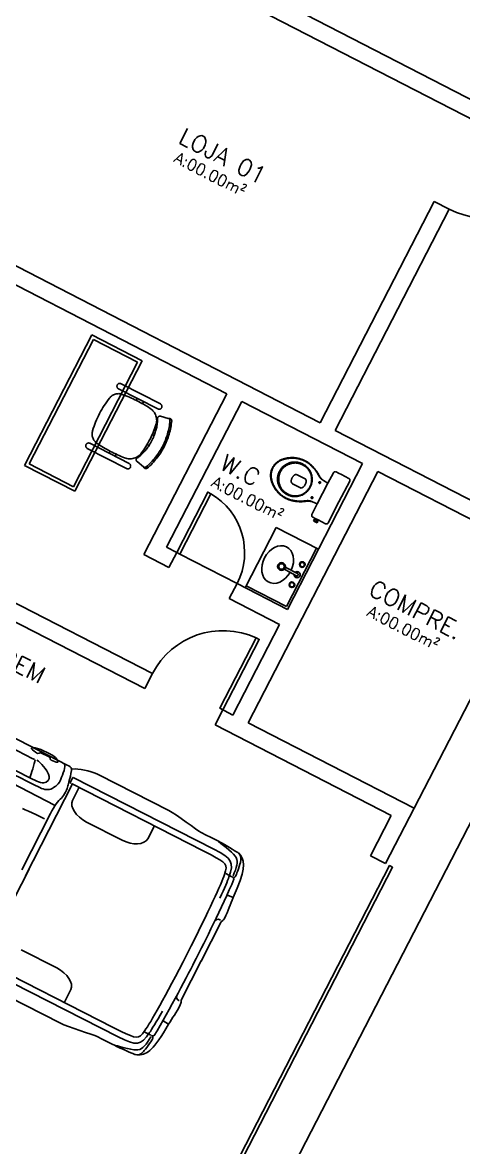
# Model space of a CAD drawing. Header units: millimetres. Extents: x 272118 to 273910, y 9581933 to 9583029.
# Drawn here: x 272786.07 to 272789.96, y 9582922.71 to 9582932.66 of the extents above; entities that cross this region are included whole.
import ezdxf

# ---------------------------------------------------------------- set-up
doc = ezdxf.new("R2010")
doc.units = ezdxf.units.MM
doc.header["$PDMODE"] = 35
doc.linetypes.add('HIDDEN', pattern=[9.525, 6.35, -3.175])
for name, color, linetype in [('ARQ-ALVENARIA', 4, 'Continuous'), ('ARQ-COTAS', 30, 'Continuous'), ('ARQ-ESQ-02', 2, 'Continuous'), ('ARQ-PENA-02', 2, 'Continuous'), ('ARQ-PROJ-01', 1, 'HIDDEN'), ('ARQ-PÇ-HIDROSSAN', 7, 'Continuous'), ('ARQ-TEXTO2', 2, 'Continuous'), ('ARQ-TEXTO3', 3, 'Continuous')]:
    doc.layers.add(name, color=color, linetype=linetype)
doc.layers.add('ARQ-VP', color=7, linetype='Continuous', plot=False)
doc.styles.add('ROMANS', font='romans.shx')
doc.styles.add('Romans_Anot', font='romans.shx')
doc.dimstyles.new('Escala 1-100', dxfattribs={"dimscale": 10, "dimtxt": 0.2, "dimasz": 0.15, "dimexe": 0.1, "dimexo": 0.2, "dimgap": 0.15, "dimtad": 1, "dimzin": 4, "dimdsep": 46, "dimtxsty": 'Romans_Anot', "dimblk": 'OBLIQUE', "dimcen": 0.25, "dimclrd": 256, "dimclre": 256, "dimclrt": 2, "dimaunit": 1, "dimadec": 3, "dimazin": 0, "dimtfac": 1, "dimtix": 1, "dimtmove": 2, "dimatfit": 3, "dimfxl": 0, "dimlwd": -1, "dimlwe": -1, "dimarcsym": 0})
doc.dimstyles.new('Escala 1-1000', dxfattribs={"dimscale": 15, "dimtxt": 0.2, "dimasz": 0.15, "dimexe": 0.1, "dimexo": 0.2, "dimgap": 0.15, "dimtad": 1, "dimzin": 4, "dimdsep": 46, "dimtxsty": 'Romans_Anot', "dimblk": 'OBLIQUE', "dimcen": 0.25, "dimse1": 1, "dimse2": 1, "dimsd1": 1, "dimsd2": 1, "dimclrd": 256, "dimclre": 256, "dimclrt": 2, "dimaunit": 1, "dimadec": 3, "dimazin": 0, "dimtfac": 1, "dimtix": 1, "dimtmove": 2, "dimatfit": 3, "dimfxl": 0, "dimlwd": -1, "dimlwe": -1, "dimarcsym": 0})

# ---------------------------------------------------------------- blocks, each defined once
blk = doc.blocks.new('*D61')
at = {"layer": 'Defpoints', "color": 0, "transparency": 16777216}
for p in [(272848.7531, 9582941.0349), (272848.7531, 9582941.0349), (272773.7978, 9582874.8405)]:
    blk.add_point(p, dxfattribs=at)
at = {"layer": 'ARQ-COTAS', "color": 2, "transparency": 16777216, "insert": (272808.7932, 9582910.7485), "char_height": 3, "attachment_point": 5, "rotation": 41.44827, "style": 'Romans_Anot'}
blk.add_mtext('100.00', dxfattribs=at)
blk = doc.blocks.new('_Oblique')
at = {"color": 0, "linetype": 'ByBlock', "lineweight": -2}
blk.add_line((-0.5, -0.5), (0.5, 0.5), dxfattribs=at)
blk = doc.blocks.new('*D65')
at = {"layer": 'ARQ-COTAS', "transparency": 16777216}
for p, q in [((272795.0939, 9582931.0543), (272798.52, 9582929.2891)), ((272788.723, 9582912.457), (272797.6311, 9582929.7471)), ((272786.1859, 9582913.7641), (272789.612, 9582911.999))]:
    blk.add_line(p, q, dxfattribs=at)
at = {"layer": 'Defpoints', "color": 0, "transparency": 16777216}
for p in [(272793.316, 9582931.9703), (272797.6311, 9582929.7471), (272784.408, 9582914.6801)]:
    blk.add_point(p, dxfattribs=at)
at = {"layer": 'ARQ-COTAS', "transparency": 16777216, "xscale": 1.5, "yscale": 1.5, "zscale": 1.5}
for p, rotation in [((272797.6311, 9582929.7471), 62.74206312157575), ((272788.723, 9582912.457), 242.7420631215758)]:
    blk.add_blockref('_Oblique', p, dxfattribs=dict(at, rotation=rotation))
at = {"layer": 'ARQ-COTAS', "color": 2, "transparency": 16777216, "insert": (272790.9547, 9582922.247), "char_height": 2, "attachment_point": 5, "rotation": 62.74206, "style": 'Romans_Anot'}
blk.add_mtext('19.45', dxfattribs=at)

msp = doc.modelspace()

# ---------------------------------------------------------------- linework, layer by layer
at = {"color": 8}
for p, q in [((272788.3891, 9582927.8184), (272788.3901, 9582927.8179)), ((272788.3907, 9582927.8175), (272788.3919, 9582927.8169)), ((272788.3919, 9582927.8169), (272788.4901, 9582927.7663)), ((272788.3995, 9582927.8362), (272788.3985, 9582927.8367)), ((272788.4013, 9582927.8353), (272788.4001, 9582927.8359)), ((272788.4996, 9582927.7847), (272788.4013, 9582927.8353))]:
    msp.add_line(p, q, dxfattribs=at)
for points in [[(272788.3985, 9582927.8367, 0), (272788.3969, 9582927.8374, 0), (272788.3951, 9582927.8378, 0), (272788.3933, 9582927.8378, 0), (272788.3915, 9582927.8376, 0), (272788.3898, 9582927.837, 0), (272788.3883, 9582927.8362, 0), (272788.3868, 9582927.8351, 0), (272788.3856, 9582927.8338, 0), (272788.3847, 9582927.8323, 0), (272788.384, 9582927.8306, 0), (272788.3836, 9582927.8288, 0), (272788.3835, 9582927.827, 0), (272788.3838, 9582927.8253, 0), (272788.3843, 9582927.8236, 0), (272788.3851, 9582927.822, 0), (272788.3862, 9582927.8206, 0), (272788.3876, 9582927.8194, 0), (272788.3891, 9582927.8184, 0)], [(272788.3887, 9582927.8188, 0), (272788.3875, 9582927.8201, 0), (272788.3864, 9582927.8216, 0), (272788.3857, 9582927.8232, 0), (272788.3852, 9582927.8249, 0), (272788.385, 9582927.8267, 0), (272788.3852, 9582927.8285, 0), (272788.3856, 9582927.8302, 0), (272788.3862, 9582927.8315, 0)], [(272788.4001, 9582927.8359, 0), (272788.3985, 9582927.8366, 0), (272788.3967, 9582927.837, 0), (272788.3949, 9582927.837, 0), (272788.3932, 9582927.8368, 0), (272788.3914, 9582927.8362, 0), (272788.3899, 9582927.8354, 0), (272788.3884, 9582927.8343, 0), (272788.3872, 9582927.833, 0), (272788.3863, 9582927.8314, 0), (272788.3856, 9582927.8298, 0), (272788.3852, 9582927.828, 0), (272788.3851, 9582927.8262, 0), (272788.3854, 9582927.8244, 0), (272788.3859, 9582927.8227, 0), (272788.3867, 9582927.8211, 0), (272788.3878, 9582927.8197, 0), (272788.3892, 9582927.8185, 0), (272788.3907, 9582927.8175, 0)], [(272788.3862, 9582927.8315, 0), (272788.3871, 9582927.833, 0), (272788.3883, 9582927.8343, 0), (272788.3898, 9582927.8354, 0), (272788.3914, 9582927.8363, 0), (272788.3931, 9582927.8368, 0), (272788.3948, 9582927.8371, 0), (272788.3966, 9582927.837, 0), (272788.398, 9582927.8367, 0)], [(272788.3919, 9582927.8169, 0), (272788.3903, 9582927.8179, 0), (272788.389, 9582927.8191, 0), (272788.3879, 9582927.8205, 0), (272788.3871, 9582927.8221, 0), (272788.3866, 9582927.8238, 0), (272788.3863, 9582927.8256, 0), (272788.3864, 9582927.8274, 0), (272788.3868, 9582927.8292, 0), (272788.3875, 9582927.8308, 0)], [(272788.3875, 9582927.8308, 0), (272788.3884, 9582927.8323, 0), (272788.3896, 9582927.8337, 0), (272788.3911, 9582927.8348, 0), (272788.3927, 9582927.8356, 0), (272788.3944, 9582927.8362, 0), (272788.3961, 9582927.8364, 0), (272788.3979, 9582927.8363, 0), (272788.3997, 9582927.836, 0), (272788.4013, 9582927.8353, 0)], [(272788.3919, 9582927.8169, 0), (272788.3919, 9582927.8169, 0)]]:
    msp.add_polyline3d(points, dxfattribs=at)
for centre in [(272788.5406, 9582927.8643), (272788.4491, 9582927.6867)]:
    msp.add_circle(centre, 0.025, dxfattribs=at)
for centre, radius, start, end in [((272788.4948, 9582927.7754), 0.026, 175.96996, 129.1347), ((272788.4948, 9582927.7754), 0.027, 242.74206, 130.05376), ((272788.5406, 9582927.8643), 0.02, 332.74206, 242.74206), ((272788.5406, 9582927.8643), 0.02, 152.74206, 242.74206), ((272788.5406, 9582927.8643), 0.02, 332.74206, 152.74206), ((272788.5406, 9582927.8643), 0.02, 242.74206, 332.74206), ((272788.4491, 9582927.6867), 0.02, 332.74206, 242.74206), ((272788.4491, 9582927.6867), 0.02, 152.74206, 242.74206), ((272788.4491, 9582927.6867), 0.02, 332.74206, 152.74206), ((272788.4948, 9582927.7754), 0.027, 175.06494, 242.74206), ((272788.4948, 9582927.7755), 0.0103, 242.74206, 62.74206), ((272788.4491, 9582927.6867), 0.02, 242.74206, 332.74206)]:
    msp.add_arc(centre, radius, start, end, dxfattribs=at)
at = {"layer": 'ARQ-ALVENARIA', "color": 8}
for p, q in [((272785.6952, 9582934.2092), (272792.1845, 9582930.8658)), ((272785.6265, 9582934.0759), (272790.0712, 9582931.7859)), ((272788.6972, 9582929.119), (272784.2525, 9582931.409)), ((272787.8729, 9582929.375), (272784.1838, 9582931.2757)), ((272789.7048, 9582931.0747), (272788.6972, 9582929.119)), ((272789.8382, 9582931.006), (272788.8306, 9582929.0503)), ((272789.7048, 9582931.0747), (272789.8382, 9582931.006)), ((272787.1401, 9582927.9527), (272787.8729, 9582929.375)), ((272787.3422, 9582928.0173), (272788.0063, 9582929.3063)), ((272789.073, 9582928.7567), (272788.0063, 9582929.3063)), ((272787.2169, 9582926.9007), (272783.0388, 9582929.0533)), ((272790.6085, 9582928.1343), (272788.8306, 9582929.0503)), ((272787.1482, 9582926.7674), (272783.1034, 9582928.8512)), ((272788.4089, 9582927.4677), (272789.073, 9582928.7567)), ((272788.0614, 9582926.4656), (272789.2064, 9582928.688)), ((272790.6731, 9582927.9323), (272789.2064, 9582928.688)), ((272787.3422, 9582928.0173), (272787.4311, 9582927.9715)), ((272787.1401, 9582927.9527), (272787.3624, 9582927.8382)), ((272787.4311, 9582927.9715), (272787.3624, 9582927.8382)), ((272787.9644, 9582927.6967), (272787.4577, 9582927.9578)), ((272787.9644, 9582927.6967), (272787.8957, 9582927.5634)), ((272787.9644, 9582927.6967), (272788.4089, 9582927.4677)), ((272787.8957, 9582927.5634), (272788.3402, 9582927.3344)), ((272787.928, 9582926.5343), (272788.3402, 9582927.3344)), ((272787.2169, 9582926.9007), (272787.1482, 9582926.7674)), ((272787.8391, 9582926.5801), (272787.7704, 9582926.4468)), ((272787.928, 9582926.5343), (272787.8125, 9582926.5938)), ((272789.3261, 9582925.6453), (272787.7704, 9582926.4468)), ((272789.5281, 9582925.7099), (272788.0614, 9582926.4656)), ((272789.5281, 9582925.7099), (272789.2762, 9582925.221)), ((272789.3261, 9582925.6453), (272789.1429, 9582925.2897)), ((272789.1429, 9582925.2897), (272789.2762, 9582925.221))]:
    msp.add_line(p, q, dxfattribs=at)
msp.add_lwpolyline([(272787.8391, 9582926.5801), (272788.1597, 9582927.2024), (272788.1331, 9582927.2161), (272787.8125, 9582926.5938)], close=True, dxfattribs=at)
for points in [[(272784.7304, 9582926.9794, 0.007609), (272785.0962, 9582926.7914, -0.000033), (272786.4645, 9582926.0922)], [(272786.334, 9582926.1788, 0.007796), (272786.3173, 9582926.1877, 0.019151), (272786.242, 9582926.2241)]]:
    msp.add_lwpolyline(points, format="xyb", dxfattribs=at)
for points in [[(272784.9989, 9582926.4378), (272786.3512, 9582925.7383)], [(272785.6485, 9582926.2356), (272785.6521, 9582926.2248), (272786.1575, 9582925.967)], [(272786.2025, 9582926.1951), (272786.2166, 9582926.1963)], [(272786.2302, 9582926.2013), (272786.3047, 9582926.1643)], [(272786.5332, 9582926.0574), (272786.5049, 9582926.057)], [(272787.3626, 9582925.689), (272786.7428, 9582926.0051)], [(272786.5071, 9582925.919), (272786.0961, 9582925.1134)], [(272786.5008, 9582925.9281), (272787.6648, 9582925.3344), (272787.7361, 9582925.297)], [(272787.7602, 9582925.3474), (272786.5157, 9582925.9822)], [(272786.5663, 9582925.89), (272786.5115, 9582925.7791)], [(272786.3157, 9582925.6651), (272786.0615, 9582925.1666)], [(272786.6338, 9582925.588), (272786.9482, 9582925.4276)], [(272787.1748, 9582925.4408), (272787.2322, 9582925.5503)], [(272787.995, 9582925.2951), (272787.9764, 9582925.3148)], [(272785.7163, 9582924.3687), (272786.1266, 9582925.173)], [(272787.8641, 9582925.1319), (272787.9178, 9582925.1045)], [(272787.8796, 9582924.9429), (272787.9311, 9582924.9205)], [(272787.6474, 9582924.3594), (272787.8235, 9582924.7048)], [(272786.058, 9582924.459), (272786.3724, 9582924.2987)], [(272786.914, 9582923.6884), (272785.6696, 9582924.3231)], [(272785.7045, 9582924.3669), (272786.8685, 9582923.7732), (272786.9407, 9582923.7375)], [(272787.6477, 9582924.3601), (272787.4714, 9582924.0144)], [(272786.4041, 9582923.8099), (272785.7843, 9582924.126)], [(272786.4947, 9582924.1075), (272786.4398, 9582923.9967)], [(272787.3116, 9582923.8294), (272787.36, 9582923.8008)], [(272787.1495, 9582923.7309), (272787.2032, 9582923.7035)], [(272787.0943, 9582923.5291), (272787.0674, 9582923.5325)]]:
    msp.add_lwpolyline(points, dxfattribs=at)
for centre, radius, start, end in [((272787.8397, 9582926.5798), 0.7007, 65.25097, 152.74206), ((270124.2776, 9577709.0117), 5856.9726, 62.96828539, 62.97417752), ((272804.0244, 9582961.725), 40.0111, 242.1266, 243.5802)]:
    msp.add_arc(centre, radius, start, end, dxfattribs=at)
for points in [[(272786.1544, 9582926.2445), (272786.1463, 9582926.2441), (272786.1469, 9582926.2369), (272786.149, 9582926.2344)], [(272786.1544, 9582926.2445), (272786.1463, 9582926.2441), (272786.1469, 9582926.2369), (272786.149, 9582926.2344)], [(272786.149, 9582926.2344), (272786.157, 9582926.2241), (272786.1771, 9582926.2101), (272786.2025, 9582926.1951)], [(272786.149, 9582926.2344), (272786.157, 9582926.2241), (272786.1771, 9582926.2101), (272786.2025, 9582926.1951)], [(272786.2218, 9582926.2324), (272786.1922, 9582926.2443), (272786.1678, 9582926.2452), (272786.1544, 9582926.2445)], [(272786.2218, 9582926.2324), (272786.1922, 9582926.2443), (272786.1678, 9582926.2452), (272786.1544, 9582926.2445)], [(272786.242, 9582926.2241), (272786.2348, 9582926.2273), (272786.2288, 9582926.2295), (272786.2218, 9582926.2324)], [(272786.242, 9582926.2241), (272786.2348, 9582926.2273), (272786.2288, 9582926.2295), (272786.2218, 9582926.2324)], [(272786.1335, 9582925.9823), (272786.1461, 9582926.0125), (272786.1729, 9582926.1066), (272786.1808, 9582926.1373)], [(272786.2998, 9582926.0103), (272786.2895, 9582926.0438), (272786.2247, 9582926.12), (272786.1967, 9582926.1353)], [(272786.2166, 9582926.1963), (272786.2226, 9582926.1978), (272786.2302, 9582926.2013), (272786.2302, 9582926.2013)], [(272786.2166, 9582926.1963), (272786.2226, 9582926.1978), (272786.2302, 9582926.2013), (272786.2302, 9582926.2013)], [(272786.3047, 9582926.1643), (272786.3176, 9582926.1577), (272786.3134, 9582926.147), (272786.3145, 9582926.1439)], [(272786.3047, 9582926.1643), (272786.3176, 9582926.1577), (272786.3134, 9582926.147), (272786.3145, 9582926.1439)], [(272786.3145, 9582926.1439), (272786.3145, 9582926.1439), (272786.3166, 9582926.1379), (272786.3208, 9582926.1361)], [(272786.3145, 9582926.1439), (272786.3145, 9582926.1439), (272786.3166, 9582926.1379), (272786.3208, 9582926.1361)], [(272786.3208, 9582926.1361), (272786.3444, 9582926.1251), (272786.3647, 9582926.1183), (272786.3749, 9582926.1163)], [(272786.3208, 9582926.1361), (272786.3444, 9582926.1251), (272786.3647, 9582926.1183), (272786.3749, 9582926.1163)], [(272786.375, 9582926.1394), (272786.3689, 9582926.1505), (272786.3565, 9582926.1664), (272786.334, 9582926.1788)], [(272786.375, 9582926.1394), (272786.3689, 9582926.1505), (272786.3565, 9582926.1664), (272786.334, 9582926.1788)], [(272786.3749, 9582926.1163), (272786.3857, 9582926.1142), (272786.3832, 9582926.1237), (272786.375, 9582926.1394)], [(272786.3749, 9582926.1163), (272786.3857, 9582926.1142), (272786.3832, 9582926.1237), (272786.375, 9582926.1394)], [(272786.2787, 9582925.9418), (272786.3092, 9582925.959), (272786.3083, 9582925.9829), (272786.2998, 9582926.0103)], [(272786.4083, 9582925.9676), (272786.4214, 9582926.0085), (272786.4587, 9582926.0816), (272786.4361, 9582926.1036)], [(272786.4646, 9582926.0923), (272786.4862, 9582926.0813), (272786.4993, 9582926.0734), (272786.5017, 9582926.0578)], [(272786.5016, 9582926.0434), (272786.4888, 9582925.9649), (272786.4737, 9582925.9333), (272786.4691, 9582925.9079)], [(272786.5017, 9582926.0578), (272786.5025, 9582926.0536), (272786.5024, 9582926.0489), (272786.5016, 9582926.0434)], [(272786.7428, 9582926.0051), (272786.7018, 9582926.0318), (272786.594, 9582926.0542), (272786.5332, 9582926.0574)], [(272786.1575, 9582925.967), (272786.2111, 9582925.9397), (272786.2486, 9582925.9246), (272786.2787, 9582925.9418)], [(272786.3295, 9582925.8844), (272786.358, 9582925.8996), (272786.3952, 9582925.9268), (272786.4083, 9582925.9676)], [(272786.4691, 9582925.9079), (272786.4647, 9582925.8824), (272786.4386, 9582925.8243), (272786.4124, 9582925.8001)], [(272786.4905, 9582925.9389), (272786.4896, 9582925.9335), (272786.4959, 9582925.9281), (272786.4959, 9582925.9281)], [(272786.5066, 9582925.9705), (272786.5048, 9582925.9669), (272786.4905, 9582925.9389), (272786.4905, 9582925.9389)], [(272786.5157, 9582925.9822), (272786.5157, 9582925.9822), (272786.5085, 9582925.9742), (272786.5066, 9582925.9705)], [(272786.2217, 9582925.8927), (272786.2618, 9582925.8722), (272786.3011, 9582925.8693), (272786.3295, 9582925.8844)], [(272786.0689, 9582925.7069), (272786.1241, 9582925.6874), (272786.2621, 9582925.6171), (272786.2621, 9582925.6171)], [(272786.4124, 9582925.8001), (272786.3861, 9582925.7758), (272786.3494, 9582925.731), (272786.3157, 9582925.6651)], [(272786.5115, 9582925.7791), (272786.4835, 9582925.7242), (272786.5405, 9582925.6356), (272786.6338, 9582925.588)], [(272787.6482, 9582925.4956), (272787.6112, 9582925.5145), (272787.4264, 9582925.6564), (272787.3626, 9582925.689)], [(272786.9482, 9582925.4276), (272787.0415, 9582925.3801), (272787.1467, 9582925.3859), (272787.1748, 9582925.4408)], [(272787.8673, 9582925.3809), (272787.8141, 9582925.4118), (272787.902, 9582925.3661), (272787.6482, 9582925.4956)], [(272787.7993, 9582925.4156), (272787.8527, 9582925.3779), (272787.9412, 9582925.3038), (272787.9554, 9582925.2736)], [(272787.8919, 9582925.1009), (272787.9389, 9582925.2314), (272787.9204, 9582925.2647), (272787.7602, 9582925.3474)], [(272787.9764, 9582925.3148), (272787.9764, 9582925.3148), (272787.9535, 9582925.331), (272787.8673, 9582925.3809)], [(272787.9937, 9582925.2317), (272787.9989, 9582925.2554), (272788.0044, 9582925.2932), (272787.9764, 9582925.3147)], [(272787.7361, 9582925.297), (272787.8646, 9582925.2255), (272787.888, 9582925.2198), (272787.8532, 9582925.1246)], [(272787.9554, 9582925.2736), (272787.9747, 9582925.2326), (272787.9609, 9582925.1881), (272787.9285, 9582925.1119)], [(272787.9311, 9582924.9205), (272788.0366, 9582925.161), (272788.037, 9582925.2275), (272787.995, 9582925.2951)], [(272787.9531, 9582925.1112), (272787.9531, 9582925.1112), (272787.9848, 9582925.1915), (272787.9937, 9582925.2317)], [(272787.5232, 9582924.4231), (272787.7213, 9582924.8115), (272787.8241, 9582925.0404), (272787.8532, 9582925.1245)], [(272787.9361, 9582925.1002), (272787.9361, 9582925.1002), (272787.9508, 9582925.1016), (272787.9531, 9582925.1112)], [(272787.9367, 9582925.084), (272787.8338, 9582924.8392), (272787.6711, 9582924.515), (272787.6037, 9582924.383)], [(272787.8129, 9582924.9144), (272787.8544, 9582925.0052), (272787.8805, 9582925.0681), (272787.893, 9582925.1042)], [(272787.9208, 9582925.1039), (272787.9344, 9582925.097), (272787.9367, 9582925.084), (272787.9367, 9582925.084)], [(272787.8529, 9582924.7366), (272787.8882, 9582924.8059), (272787.9038, 9582924.859), (272787.9311, 9582924.9205)], [(272787.7682, 9582924.7144), (272787.7881, 9582924.7429), (272787.8175, 9582924.7221), (272787.8175, 9582924.7221)], [(272787.8235, 9582924.7048), (272787.8235, 9582924.7048), (272787.8265, 9582924.7106), (272787.8324, 9582924.713)], [(272787.8324, 9582924.713), (272787.8324, 9582924.713), (272787.8417, 9582924.7148), (272787.8529, 9582924.7366)], [(272787.5232, 9582924.4231), (272787.3251, 9582924.0347), (272787.2, 9582923.817), (272787.149, 9582923.7439)], [(272787.2309, 9582923.7002), (272787.3687, 9582923.9272), (272787.5356, 9582924.2494), (272787.6029, 9582924.3813)], [(272786.3724, 9582924.2987), (272786.4657, 9582924.2511), (272786.5227, 9582924.1625), (272786.4947, 9582924.1075)], [(272787.4312, 9582924.0536), (272787.4198, 9582924.0208), (272787.4539, 9582924.0092), (272787.4539, 9582924.0092)], [(272787.4629, 9582923.972), (272787.4276, 9582923.9028), (272787.3938, 9582923.859), (272787.36, 9582923.8008)], [(272787.47, 9582924.0026), (272787.47, 9582924.0026), (272787.474, 9582923.9939), (272787.4629, 9582923.972)], [(272787.4714, 9582924.0144), (272787.4714, 9582924.0144), (272787.4684, 9582924.0086), (272787.47, 9582924.0026)], [(272787.3042, 9582923.9154), (272787.2507, 9582923.82), (272787.2121, 9582923.7568), (272787.1888, 9582923.7237)], [(272786.7283, 9582923.6921), (272786.6913, 9582923.711), (272786.468, 9582923.7774), (272786.4041, 9582923.8099)], [(272787.1909, 9582923.7266), (272787.1129, 9582923.6118), (272787.075, 9582923.6072), (272786.914, 9582923.6884)], [(272786.9407, 9582923.7375), (272787.074, 9582923.6754), (272787.0924, 9582923.66), (272787.149, 9582923.7439)], [(272787.36, 9582923.8008), (272787.2272, 9582923.5741), (272787.1736, 9582923.5347), (272787.0943, 9582923.5291)], [(272786.9498, 9582923.5821), (272786.8935, 9582923.607), (272786.9821, 9582923.5626), (272786.7283, 9582923.6921)], [(272787.0884, 9582923.5738), (272787.1329, 9582923.5822), (272787.1607, 9582923.6193), (272787.2035, 9582923.6904)], [(272787.2184, 9582923.6709), (272787.2184, 9582923.6709), (272787.172, 9582923.598), (272787.1447, 9582923.5673)], [(272787.2054, 9582923.7013), (272787.219, 9582923.6944), (272787.2309, 9582923.7002), (272787.2309, 9582923.7002)], [(272787.2174, 9582923.6912), (272787.2174, 9582923.6912), (272787.2249, 9582923.6785), (272787.2184, 9582923.6709)], [(272786.8818, 9582923.6168), (272786.9436, 9582923.5957), (272787.0557, 9582923.5676), (272787.0884, 9582923.5738)], [(272787.0674, 9582923.5325), (272787.0674, 9582923.5325), (272787.0408, 9582923.5416), (272786.9498, 9582923.5821)], [(272787.1447, 9582923.5673), (272787.1287, 9582923.5493), (272787.1013, 9582923.5227), (272787.0674, 9582923.5325)]]:
    msp.add_open_spline(points, degree=3, dxfattribs=at)
at = {"layer": 'ARQ-ESQ-02', "color": 8}
for points in [[(272787.4577, 9582927.9578), (272787.7325, 9582928.4911), (272787.7059, 9582928.5049), (272787.4311, 9582927.9715)], [(272787.9378, 9582922.5358), (272787.9645, 9582922.5221), (272789.3385, 9582925.1889), (272789.3118, 9582925.2027)]]:
    msp.add_lwpolyline(points, close=True, dxfattribs=at)
at = {"layer": 'ARQ-PENA-02', "color": 8}
for p, q in [((272784.408, 9582914.6801), (272793.316, 9582931.9703)), ((272789.5281, 9582925.7099), (272790.6731, 9582927.9323))]:
    msp.add_line(p, q, dxfattribs=at)
at = {"layer": 'ARQ-PROJ-01', "color": 8, "ltscale": 0.7}
for p, q in [((272786.6819, 9582929.8949), (272786.0875, 9582928.7412)), ((272787.1264, 9582929.6659), (272786.6819, 9582929.8949)), ((272786.6948, 9582929.8545), (272786.1279, 9582928.7541)), ((272787.086, 9582929.6529), (272786.6948, 9582929.8545)), ((272787.086, 9582929.6529), (272786.519, 9582928.5526)), ((272787.1264, 9582929.6659), (272786.532, 9582928.5122)), ((272787.2641, 9582929.2402), (272786.9167, 9582929.4192)), ((272787.287, 9582929.2846), (272786.9396, 9582929.4636)), ((272787.0829, 9582929.3335), (272787.0737, 9582929.3157)), ((272787.1372, 9582929.3056), (272787.1277, 9582929.287)), ((272787.2153, 9582929.0151), (272787.2322, 9582929.0063)), ((272786.988, 9582928.7131), (272786.6405, 9582928.8921)), ((272787.0109, 9582928.7576), (272786.6634, 9582928.9366)), ((272787.1695, 9582928.9262), (272787.1864, 9582928.9174)), ((272786.8425, 9582928.8669), (272786.8333, 9582928.8491)), ((272786.8972, 9582928.8396), (272786.8876, 9582928.8211)), ((272786.532, 9582928.5122), (272786.0875, 9582928.7412)), ((272786.519, 9582928.5526), (272786.1279, 9582928.7541)), ((272788.6837, 9582928.0011), (272788.3104, 9582928.1934))]:
    msp.add_line(p, q, dxfattribs=at)
for points in [[(272787.2478, 9582929.0989, 0.340817), (272787.1965, 9582929.2453, 0.05523), (272786.9507, 9582929.3692, 0.328643), (272786.8366, 9582929.3365, 0.09095), (272786.6879, 9582929.0479, 0.328643), (272786.7275, 9582928.936, 0.05523), (272786.9711, 9582928.8078, 0.340817), (272787.1201, 9582928.851, 0.077917)], [(272788.2771, 9582928.7205, -0.182004), (272788.3566, 9582928.792, -0.098298), (272788.4503, 9582928.8101, -0.085166), (272788.5331, 9582928.7961, -0.08648), (272788.6033, 9582928.7577, -0.067868), (272788.6555, 9582928.7061, -0.06199), (272788.6906, 9582928.6498, 0.060779), (272788.7126, 9582928.6204, 0.023796), (272788.7283, 9582928.6073), (272788.7673, 9582928.5836), (272788.815, 9582928.6762, -0.424217), (272788.8401, 9582928.6835), (272788.8601, 9582928.6732), (272788.8868, 9582928.6595), (272788.9517, 9582928.626, -0.418036), (272788.9595, 9582928.6018), (272788.8647, 9582928.4178), (272788.7698, 9582928.2337, -0.418036), (272788.7456, 9582928.226), (272788.6807, 9582928.2594), (272788.6754, 9582928.2492), (272788.6781, 9582928.2478), (272788.6708, 9582928.2336), (272788.6548, 9582928.2419), (272788.6388, 9582928.2501), (272788.6461, 9582928.2643), (272788.6488, 9582928.2629), (272788.654, 9582928.2732), (272788.634, 9582928.2835, -0.424217), (272788.6254, 9582928.3082), (272788.6731, 9582928.4008), (272788.6312, 9582928.4188, 0.023796), (272788.6114, 9582928.424, 0.060779), (272788.5747, 9582928.4248, -0.06199), (272788.5085, 9582928.4207, -0.067868), (272788.4362, 9582928.4332, -0.08648), (272788.3641, 9582928.4681, -0.085166), (272788.3047, 9582928.5274, -0.098298), (272788.265, 9582928.6142, -0.182004)], [(272788.6109, 9582928.5485, 0.18052), (272788.6233, 9582928.6546, 0.167158), (272788.5704, 9582928.7375, 0.1), (272788.5171, 9582928.765, 0.096291), (272788.4637, 9582928.7706, 0.13332), (272788.3968, 9582928.7499, 0.150886), (272788.3388, 9582928.6887, 0.150886), (272788.3226, 9582928.6059, 0.13332), (272788.3446, 9582928.5394, 0.096291), (272788.3802, 9582928.4992, 0.1), (272788.4335, 9582928.4717, 0.167158), (272788.5317, 9582928.4768, 0.18052)], [(272788.6073, 9582928.5504, 0.186957), (272788.618, 9582928.6573, 0.162455), (272788.5675, 9582928.7317, 0.149476), (272788.4822, 9582928.7627, 0.171119), (272788.3874, 9582928.7317, 0.104122), (272788.3477, 9582928.6841, 0.104122), (272788.332, 9582928.6241, 0.171119), (272788.3617, 9582928.5289, 0.149476), (272788.4365, 9582928.4775, 0.162455), (272788.5264, 9582928.4795, 0.186957)], [(272788.4695, 9582928.6551, -0.276984), (272788.4957, 9582928.6579), (272788.5712, 9582928.619, -0.393258), (272788.5305, 9582928.5399), (272788.4549, 9582928.5788, -0.276984), (272788.442, 9582928.6018, -0.2)]]:
    msp.add_lwpolyline(points, format="xyb", close=True, dxfattribs=at)
for points in [[(272787.2322, 9582929.0063, 0.100785), (272787.2614, 9582929.1559, -0.49505), (272787.2865, 9582929.1754), (272787.3568, 9582929.1567, -0.365963), (272787.3716, 9582929.1355, -0.0944), (272787.3071, 9582928.9115, -0.0944), (272787.1621, 9582928.729, -0.365963), (272787.1363, 9582928.7287), (272787.0803, 9582928.7751, -0.49505), (272787.0816, 9582928.8069, 0.100785), (272787.1864, 9582928.9174, 0.100785)], [(272787.1377, 9582928.7276, 0.481357), (272787.1713, 9582928.7167, 0.097119), (272787.3194, 9582928.9052, 0.097119), (272787.3869, 9582929.1352, 0.481357), (272787.3585, 9582929.1562)], [(272788.6292, 9582928.4194, 0.148706), (272788.5803, 9582928.4293, 0.01798), (272788.5568, 9582928.4273, -0.048524), (272788.4998, 9582928.4258, -0.075808), (272788.4188, 9582928.4433, -0.05), (272788.366, 9582928.4717, -0.109053), (272788.2947, 9582928.5517, -0.065752), (272788.2704, 9582928.6115, -0.186957), (272788.2811, 9582928.7184, -0.186957), (272788.362, 9582928.7892, -0.065752), (272788.4248, 9582928.8041, -0.109053), (272788.5313, 9582928.7926, -0.05), (272788.5851, 9582928.766, -0.075808), (272788.6464, 9582928.7102, -0.048524), (272788.6782, 9582928.6629, 0.01798), (272788.6903, 9582928.6426, 0.148706), (272788.7267, 9582928.6085, 0.148706)]]:
    msp.add_lwpolyline(points, format="xyb", dxfattribs=at)
for points in [[(272788.7673, 9582928.5836), (272788.7202, 9582928.4922), (272788.6731, 9582928.4008)], [(272788.6754, 9582928.2492), (272788.6488, 9582928.2629)], [(272788.654, 9582928.2732), (272788.6807, 9582928.2594)]]:
    msp.add_lwpolyline(points, dxfattribs=at)
for centre in [(272788.6945, 9582928.5898), (272788.6258, 9582928.4564)]:
    msp.add_circle(centre, 0.0075, dxfattribs=at)
for centre, radius, start, end in [((272790.1591, 9582931.6289), 0.7007, 242.74206, 330.23316), ((272786.9281, 9582929.4414), 0.025, 62.74206, 242.74206), ((272787.2756, 9582929.2624), 0.025, 242.74206, 62.74206), ((272786.7247, 9582929.2115), 0.5474, 327.50153, 337.9826), ((272786.652, 9582928.9144), 0.025, 62.74206, 242.74206), ((272786.9995, 9582928.7353), 0.025, 242.74206, 62.74206), ((272787.4304, 9582927.9719), 0.6008, 332.74206, 59.80446)]:
    msp.add_arc(centre, radius, start, end, dxfattribs=at)
at = {"layer": 'ARQ-PÇ-HIDROSSAN', "color": 8, "ltscale": 0.03}
for p, q in [((272788.6659, 9582928.0102), (272788.4003, 9582927.4946)), ((272788.4003, 9582927.4946), (272788.0447, 9582927.6778))]:
    msp.add_line(p, q, dxfattribs=at)
for radius in [0.0349, 0.0249]:
    msp.add_circle((272788.357, 9582927.8473), radius, dxfattribs=at)
at = {"layer": 'ARQ-PÇ-HIDROSSAN', "color": 8, "ltscale": 0.03, "extrusion": (0, 0, -1)}
msp.add_ellipse((272788.3227, 9582927.865), major_axis=(-0.0801, -0.1556), ratio=0.742857, start_param=4.775358, end_param=10.940424, dxfattribs=at)
at = {"layer": 'ARQ-VP', "color": 8}
msp.add_line((272788.3104, 9582928.1934), (272788.0356, 9582927.6601), dxfattribs=at)

# ---------------------------------------------------------------- texts
at = {"layer": 'ARQ-ALVENARIA', "color": 8, "insert": (272785.85, 9582927.0822), "char_height": 0.15, "width": 1.121767, "attachment_point": 5, "rotation": 332.74206, "style": 'ROMANS'}
msp.add_mtext('GARAGEM', dxfattribs=at)
at = {"layer": 'ARQ-TEXTO2', "color": 8, "char_height": 0.1, "width": 0.653381, "attachment_point": 1, "rotation": 332.74206, "style": 'ROMANS'}
for insert in [(272787.4847, 9582931.4969), (272787.8142, 9582928.6296), (272789.1898, 9582927.486)]:
    msp.add_mtext('\\pi-0.04474;A:00.00m²', dxfattribs=dict(at, insert=insert))
at = {"layer": 'ARQ-TEXTO3', "color": 8, "char_height": 0.15, "width": 1.121767, "attachment_point": 5, "rotation": 332.74206, "style": 'ROMANS'}
for s, insert in [('LOJA 01', (272787.8383, 9582931.4763)), ('W.C', (272787.9937, 9582928.6986)), ('COMPRE.', (272789.5434, 9582927.4653))]:
    msp.add_mtext(s, dxfattribs=dict(at, insert=insert))

# ---------------------------------------------------------------- dimensions: what is measured, and where the dimension line sits
at = {"layer": 'ARQ-COTAS'}
for p1, p2, distance, dimstyle, picture, middle in [((272773.7978, 9582874.8405), (272848.7531, 9582941.0349), 0, 'Escala 1-1000', '*D61', (272808.7932, 9582910.7485)), ((272784.408, 9582914.6801), (272793.316, 9582931.9703), -4.8541, 'Escala 1-100', '*D65', (272790.9547, 9582922.247))]:
    dim = msp.add_aligned_dim(p1=p1, p2=p2, distance=distance, dimstyle=dimstyle, dxfattribs=at)
    dim.commit()
    dim.dimension.update_dxf_attribs({"geometry": picture, "text_midpoint": middle})

doc.saveas('drawing.dxf')
